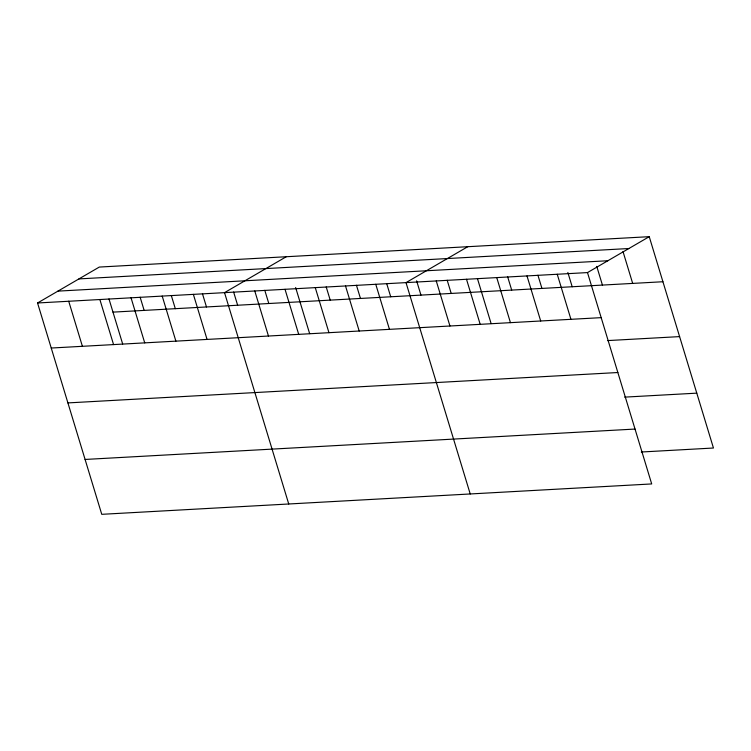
<?xml version="1.0" encoding="UTF-8"?>
<svg xmlns="http://www.w3.org/2000/svg" width="751" height="751" viewBox="0 0 751 751"><rect width="100%" height="100%" fill="white"/><g stroke="black" fill="none" stroke-linecap="round" stroke-linejoin="round"><path stroke-width="1.13" d="M37.55 302.982L587.489 272.585L651.699 483.935L101.761 514.322L37.55 302.982L99.301 267.065L649.24 236.678L713.45 448.018L641.326 452.008M286.272 256.729L224.53 292.646L288.741 503.996M467.76 246.703L406.009 282.62L470.22 493.961M587.489 272.585L649.24 236.678M78.921 278.912L628.859 248.525M57.93 291.125L607.869 260.738M112.988 312.125L662.926 281.738M51.237 348.032L601.185 317.645M607.475 340.597L679.599 336.608M67.909 402.911L617.857 372.524M624.654 397.129L696.778 393.149M85.088 459.452L635.027 429.056M623.001 251.538L632.68 283.409M596.754 266.389L602.433 285.08M567.85 272.463L572.187 286.751M557.242 274.256L570.938 319.316M537.932 275.232L541.94 288.422M526.995 275.927L540.692 320.987M507.685 276.903L511.694 290.093M496.749 277.598L510.445 322.658M477.439 278.574L491.116 323.587M466.502 279.269L480.189 324.329M447.192 280.245L451.201 293.434M436.256 280.94L449.943 326M416.617 280.818L420.954 295.105M386.699 283.587L390.708 296.776M375.763 284.291L389.45 329.342M356.453 285.258L360.461 298.447M345.516 285.962L359.203 331.022M326.206 286.929L330.215 300.118M315.27 287.633L328.957 332.693M295.622 287.502L309.637 333.622M285.023 289.304L298.71 334.364M264.793 290.327L268.802 303.517M254.777 290.975L268.464 336.035M233.636 292.045L237.635 305.235M202.47 293.772L206.478 306.962M193.364 294.364L207.06 339.424M171.303 295.49L175.312 308.68M162.207 296.091L175.894 341.151M140.146 297.218L144.145 310.398M131.04 297.809L144.727 342.869M108.979 298.936L122.657 343.949M99.874 299.536L113.57 344.596M68.716 301.254L82.403 346.314"/></g></svg>
